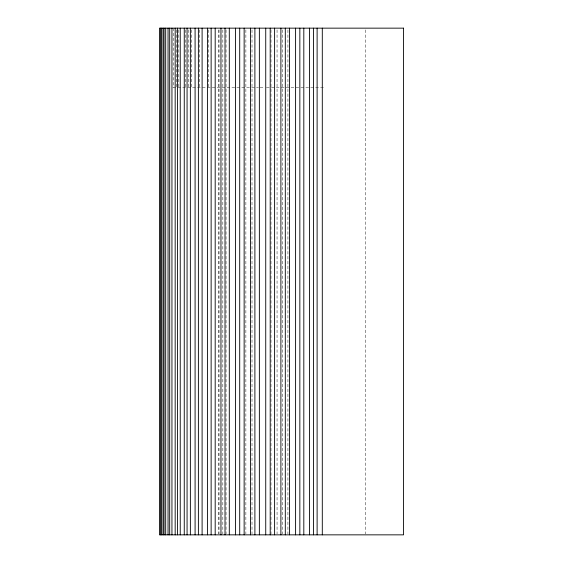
<?xml version="1.0" encoding="UTF-8"?>
<svg xmlns="http://www.w3.org/2000/svg" width="563" height="563" viewBox="0 0 563 563"><rect width="100%" height="100%" fill="white"/><g stroke="black" fill="none" stroke-linecap="round" stroke-linejoin="round"><path stroke-width="0.42" stroke-dasharray="2.81 2.11" d="M172.876 87.272L258.459 87.272M260.127 87.272L264.913 87.272M266.454 87.272L324.844 87.272M365.563 29.909L365.563 533.97M287.925 29.909L287.925 533.97M282.739 29.888L282.746 533.97M277.052 29.888L277.059 533.97M271 29.888L271 533.97M252.006 29.888L252.006 533.97M245.883 29.888L245.876 533.97M226.052 29.888L226.052 533.97M222.835 29.888L222.828 533.97M219.042 29.888L219.035 533.97M218.557 29.909L218.557 533.97M208.352 29.888L208.352 87.272M199.429 29.888L199.429 87.272M191.504 29.888L191.504 87.272M188.295 29.888L188.295 87.272M185.565 29.888L185.565 87.272M178.816 29.888L178.816 87.272M176.627 29.888L176.627 87.272M173.404 28.15L173.404 87.272"/><path stroke-width="0.84" d="M322.296 28.15L322.296 534.85M317.117 28.15L317.117 534.85M313.485 28.15L313.485 534.85M309.502 28.15L309.502 534.85M303.816 28.15L303.816 534.85M299.84 28.15L299.84 534.85M295.596 28.15L295.596 534.85M289.544 28.15L289.544 534.85M285.3 28.15L285.3 534.85M280.895 28.15L280.895 534.85M274.61 28.15L274.61 534.85M270.205 28.15L270.205 534.85M265.736 28.15L265.736 534.85M259.36 28.15L259.36 534.85M254.891 28.15L254.891 534.85M250.465 28.15L250.465 534.85M244.138 28.15L244.138 534.85M239.711 28.15L239.711 534.85M235.425 28.15L235.425 534.85M229.303 28.15L229.303 534.85M225.017 28.15L225.017 534.85M220.963 28.15L220.963 534.85M215.186 28.15L215.186 534.85M211.132 28.15L211.132 534.85M207.416 28.15L207.416 534.85M202.103 28.15L202.103 534.85M198.387 28.15L198.387 534.85M195.087 28.15L195.087 534.85M190.371 28.15L190.371 534.85M187.064 28.15L187.064 534.85M184.256 28.15L184.256 534.85M180.237 28.15L180.237 534.85M177.429 28.15L177.429 534.85M175.17 28.15L175.17 534.85M171.947 28.15L171.947 534.85M169.695 28.15L169.695 534.85M168.041 28.15L168.041 534.85M165.691 28.15L165.691 534.85M164.037 28.15L164.037 534.85M163.031 28.15L163.031 534.85M161.595 28.15L161.595 534.85M160.596 28.15L160.596 534.85M403.565 28.15L159.435 28.15L159.435 534.85L403.565 534.85L403.565 28.15"/></g></svg>
